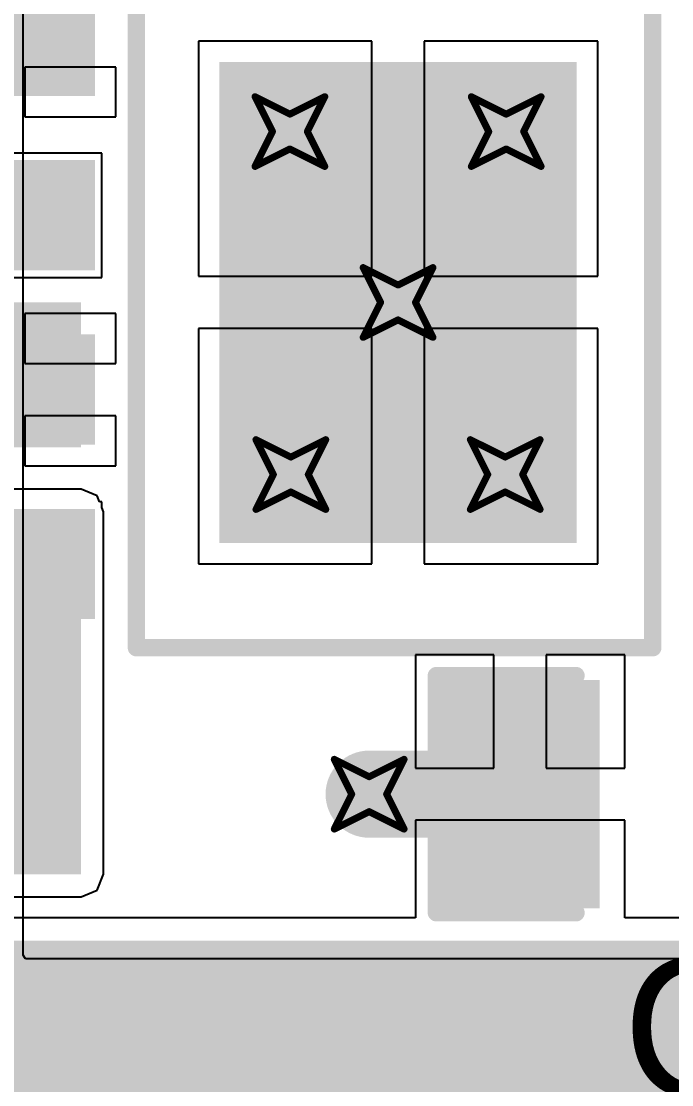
# Model space of a CAD drawing. Header units: inches. Extents: x -5 to 426, y -53 to 116.
# Drawn here: x 35.39 to 40.13, y -39.13 to -31.38 of the extents above; entities that cross this region are included whole.
import ezdxf

# ---------------------------------------------------------------- set-up
doc = ezdxf.new("R2010")
doc.units = ezdxf.units.IN
for name, color, linetype in [('Board Outline', 216, 'Continuous'), ('Bottom Layer', 5, 'Continuous'), ('Drill Drawing', 1, 'Continuous'), ('Top Layer', 1, 'Continuous'), ('Top Overlay', 2, 'Continuous'), ('Top Paste', 8, 'Continuous'), ('Top Solder', 216, 'Continuous'), ('Via Holes', 16, 'Continuous')]:
    doc.layers.add(name, color=color, linetype=linetype)
doc.styles.add('Arial', font='', dxfattribs={"height": 0.2})
doc.styles.get('Arial').set_extended_font_data('Arial')

# ---------------------------------------------------------------- blocks, each defined once
blk = doc.blocks.new('ESOP_8_75')
at = {"layer": 'Top Layer'}
for points in [[(-3.5085, 2.205), (-2.3085, 2.205), (-2.3085, 1.605), (-3.5085, 1.605)], [(2.3085, 2.205), (3.5085, 2.205), (3.5085, 1.605), (2.3085, 1.605)], [(-1.2, 1.65), (1.2, 1.65), (1.2, -1.65), (-1.2, -1.65)], [(-3.5085, 0.935), (-2.3085, 0.935), (-2.3085, 0.335), (-3.5085, 0.335)], [(2.3085, 0.935), (3.5085, 0.935), (3.5085, 0.335), (2.3085, 0.335)], [(-3.5085, -0.335), (-2.3085, -0.335), (-2.3085, -0.935), (-3.5085, -0.935)], [(2.3085, -0.335), (3.5085, -0.335), (3.5085, -0.935), (2.3085, -0.935)], [(-3.5085, -1.605), (-2.3085, -1.605), (-2.3085, -2.205), (-3.5085, -2.205)], [(2.3085, -1.605), (3.5085, -1.605), (3.5085, -2.205), (2.3085, -2.205)]]:
    blk.add_hatch(color=1, dxfattribs=at).paths.add_polyline_path(points)
at = {"layer": 'Top Paste'}
for points in [[(-3.5085, 2.205), (-2.3085, 2.205), (-2.3085, 1.605), (-3.5085, 1.605)], [(2.3085, 2.205), (3.5085, 2.205), (3.5085, 1.605), (2.3085, 1.605)], [(-1.2, 1.65), (1.2, 1.65), (1.2, -1.65), (-1.2, -1.65)], [(-3.5085, 0.935), (-2.3085, 0.935), (-2.3085, 0.335), (-3.5085, 0.335)], [(2.3085, 0.935), (3.5085, 0.935), (3.5085, 0.335), (2.3085, 0.335)], [(-3.5085, -0.335), (-2.3085, -0.335), (-2.3085, -0.935), (-3.5085, -0.935)], [(2.3085, -0.335), (3.5085, -0.335), (3.5085, -0.935), (2.3085, -0.935)], [(-3.5085, -1.605), (-2.3085, -1.605), (-2.3085, -2.205), (-3.5085, -2.205)], [(2.3085, -1.605), (3.5085, -1.605), (3.5085, -2.205), (2.3085, -2.205)]]:
    blk.add_hatch(color=8, dxfattribs=at).paths.add_polyline_path(points)
at = {"layer": 'Top Solder'}
for points in [[(-3.6101, 2.3066), (-2.2069, 2.3066), (-2.2069, 1.5034), (-3.6101, 1.5034)], [(2.2069, 2.3066), (3.6101, 2.3066), (3.6101, 1.5034), (2.2069, 1.5034)], [(-1.3016, 1.7516), (1.3016, 1.7516), (1.3016, -1.7516), (-1.3016, -1.7516)], [(-3.6101, 1.0366), (-2.2069, 1.0366), (-2.2069, 0.2334), (-3.6101, 0.2334)], [(2.2069, 1.0366), (3.6101, 1.0366), (3.6101, 0.2334), (2.2069, 0.2334)], [(-3.6101, -0.2334), (-2.2069, -0.2334), (-2.2069, -1.0366), (-3.6101, -1.0366)], [(2.2069, -0.2334), (3.6101, -0.2334), (3.6101, -1.0366), (2.2069, -1.0366)], [(-3.6101, -1.5034), (-2.2069, -1.5034), (-2.2069, -2.3066), (-3.6101, -2.3066)], [(2.2069, -1.5034), (3.6101, -1.5034), (3.6101, -2.3066), (2.2069, -2.3066)]]:
    blk.add_hatch(color=216, dxfattribs=at).paths.add_polyline_path(points)
at = {"layer": 'Top Overlay'}
for points in [[(-1.905, 2.5146, 0.127, 0.127, 0), (1.8542, 2.5146, 0.127, 0.127, 0)], [(-1.905, 2.5146, 0.127, 0.127, 0), (-1.905, -2.5146, 0.127, 0.127, 0)], [(1.8542, -2.5146, 0.127, 0.127, 0), (1.8542, 2.5146, 0.127, 0.127, 0)], [(-3.8772, 2.0494, 0.3, 0.3, 0), (-3.7502, 1.9224, 0.3, 0.3, 0)], [(-3.8772, 1.7954, 0.3, 0.3, 0), (-3.8772, 2.0494, 0.3, 0.3, 0)], [(-3.8772, 1.7954, 0.3, 0.3, 0), (-3.7502, 1.9224, 0.3, 0.3, 0)], [(-1.905, -2.5146, 0.127, 0.127, 0), (1.8542, -2.5146, 0.127, 0.127, 0)]]:
    blk.add_lwpolyline(points, format="xyseb", dxfattribs=at)
for points in [[(-1.9367, 2.5146, 0.0635, 0.0635, 1), (-1.8733, 2.5146, 0.0635, 0.0635, 1)], [(-1.9367, 2.5146, 0.0635, 0.0635, 1), (-1.8733, 2.5146, 0.0635, 0.0635, 1)], [(1.8224, 2.5146, 0.0635, 0.0635, 1), (1.886, 2.5146, 0.0635, 0.0635, 1)], [(1.8224, 2.5146, 0.0635, 0.0635, 1), (1.886, 2.5146, 0.0635, 0.0635, 1)], [(-3.9522, 2.0494, 0.15, 0.15, 1), (-3.8022, 2.0494, 0.15, 0.15, 1)], [(-3.9522, 2.0494, 0.15, 0.15, 1), (-3.8022, 2.0494, 0.15, 0.15, 1)], [(-3.8252, 1.9224, 0.15, 0.15, 1), (-3.6752, 1.9224, 0.15, 0.15, 1)], [(-3.8252, 1.9224, 0.15, 0.15, 1), (-3.6752, 1.9224, 0.15, 0.15, 1)], [(-3.9522, 1.7954, 0.15, 0.15, 1), (-3.8022, 1.7954, 0.15, 0.15, 1)], [(-3.9522, 1.7954, 0.15, 0.15, 1), (-3.8022, 1.7954, 0.15, 0.15, 1)], [(-1.9367, -2.5146, 0.0635, 0.0635, 1), (-1.8732, -2.5146, 0.0635, 0.0635, 1)], [(-1.9367, -2.5146, 0.0635, 0.0635, 1), (-1.8732, -2.5146, 0.0635, 0.0635, 1)], [(1.8224, -2.5146, 0.0635, 0.0635, 1), (1.886, -2.5146, 0.0635, 0.0635, 1)], [(1.8224, -2.5146, 0.0635, 0.0635, 1), (1.886, -2.5146, 0.0635, 0.0635, 1)]]:
    blk.add_lwpolyline(points, format="xyseb", close=True, dxfattribs=at)
blk = doc.blocks.new('C___0805_107')
at = {"layer": 'Top Layer'}
for points in [[(-1.524, 0.762), (-0.508, 0.762), (-0.508, -0.762), (-1.524, -0.762)], [(0.508, 0.762), (1.524, 0.762), (1.524, -0.762), (0.508, -0.762)]]:
    blk.add_hatch(color=1, dxfattribs=at).paths.add_polyline_path(points)
at = {"layer": 'Top Paste'}
for points in [[(-1.524, 0.762), (-0.508, 0.762), (-0.508, -0.762), (-1.524, -0.762)], [(0.508, 0.762), (1.524, 0.762), (1.524, -0.762), (0.508, -0.762)]]:
    blk.add_hatch(color=8, dxfattribs=at).paths.add_polyline_path(points)
at = {"layer": 'Top Solder'}
for points in [[(-1.594, 0.832), (-0.438, 0.832), (-0.438, -0.832), (-1.594, -0.832)], [(0.438, 0.832), (1.594, 0.832), (1.594, -0.832), (0.438, -0.832)]]:
    blk.add_hatch(color=216, dxfattribs=at).paths.add_polyline_path(points)
at = {"layer": 'Top Overlay'}
for points in [[(-1.6256, -0.8636, 0.127, 0.127, 0), (-1.6256, 0.8636, 0.127, 0.127, 0)], [(-1.6256, 0.8636, 0.127, 0.127, 0), (-0.6096, 0.8636, 0.127, 0.127, 0)], [(0.6096, 0.8636, 0.127, 0.127, 0), (1.6256, 0.8636, 0.127, 0.127, 0)], [(1.6256, -0.8636, 0.127, 0.127, 0), (1.6256, 0.8636, 0.127, 0.127, 0)], [(-1.6256, -0.8636, 0.127, 0.127, 0), (-0.6096, -0.8636, 0.127, 0.127, 0)], [(0.6096, -0.8636, 0.127, 0.127, 0), (1.6256, -0.8636, 0.127, 0.127, 0)]]:
    blk.add_lwpolyline(points, format="xyseb", dxfattribs=at)
for points in [[(-1.6574, 0.8636, 0.0635, 0.0635, 1), (-1.5938, 0.8636, 0.0635, 0.0635, 1)], [(-1.6574, 0.8636, 0.0635, 0.0635, 1), (-1.5938, 0.8636, 0.0635, 0.0635, 1)], [(-0.6413, 0.8636, 0.0635, 0.0635, 1), (-0.5778, 0.8636, 0.0635, 0.0635, 1)], [(0.5778, 0.8636, 0.0635, 0.0635, 1), (0.6413, 0.8636, 0.0635, 0.0635, 1)], [(1.5938, 0.8636, 0.0635, 0.0635, 1), (1.6574, 0.8636, 0.0635, 0.0635, 1)], [(1.5938, 0.8636, 0.0635, 0.0635, 1), (1.6574, 0.8636, 0.0635, 0.0635, 1)], [(-1.6574, -0.8636, 0.0635, 0.0635, 1), (-1.5938, -0.8636, 0.0635, 0.0635, 1)], [(-1.6574, -0.8636, 0.0635, 0.0635, 1), (-1.5938, -0.8636, 0.0635, 0.0635, 1)], [(-0.6413, -0.8636, 0.0635, 0.0635, 1), (-0.5778, -0.8636, 0.0635, 0.0635, 1)], [(0.5778, -0.8636, 0.0635, 0.0635, 1), (0.6413, -0.8636, 0.0635, 0.0635, 1)], [(1.5938, -0.8636, 0.0635, 0.0635, 1), (1.6574, -0.8636, 0.0635, 0.0635, 1)], [(1.5938, -0.8636, 0.0635, 0.0635, 1), (1.6574, -0.8636, 0.0635, 0.0635, 1)]]:
    blk.add_lwpolyline(points, format="xyseb", close=True, dxfattribs=at)

msp = doc.modelspace()

# ---------------------------------------------------------------- hatches: boundary and pattern name
at = {"layer": 'Bottom Layer'}
h = msp.add_hatch(color=5, dxfattribs=at)
edge = h.paths.add_edge_path()
edge.add_arc((37.3451, -32.183), 0.3, 0, 360)
h = msp.add_hatch(color=5, dxfattribs=at)
edge = h.paths.add_edge_path()
edge.add_arc((38.9199, -32.183), 0.3, 0, 360)
h = msp.add_hatch(color=5, dxfattribs=at)
edge = h.paths.add_edge_path()
edge.add_arc((38.1325, -33.4276), 0.3, 0, 360)
h = msp.add_hatch(color=5, dxfattribs=at)
edge = h.paths.add_edge_path()
edge.add_arc((37.3519, -34.6808), 0.3, 0, 360)
h = msp.add_hatch(color=5, dxfattribs=at)
edge = h.paths.add_edge_path()
edge.add_arc((38.9126, -34.6808), 0.3, 0, 360)
h = msp.add_hatch(color=5, dxfattribs=at)
edge = h.paths.add_edge_path()
edge.add_arc((37.9222, -37.009), 0.3, 0, 360)
msp.add_hatch(color=5, dxfattribs=at).paths.add_polyline_path([(32.0307, -39.4474), (43.7996, -39.4474), (43.7996, -38.374), (32.0307, -38.374)])
at = {"layer": 'Top Layer'}
h = msp.add_hatch(color=1, dxfattribs=at)
edge = h.paths.add_edge_path()
edge.add_arc((37.3451, -32.183), 0.3, 0, 360)
h = msp.add_hatch(color=1, dxfattribs=at)
edge = h.paths.add_edge_path()
edge.add_arc((38.9199, -32.183), 0.3, 0, 360)
h = msp.add_hatch(color=1, dxfattribs=at)
edge = h.paths.add_edge_path()
edge.add_arc((38.1325, -33.4276), 0.3, 0, 360)
for points in [[(31.8079, -34.4817), (35.824, -34.4817), (35.824, -33.4276), (31.8079, -33.4276)], [(29.7505, -37.5926), (35.824, -37.5926), (35.824, -34.9516), (29.7505, -34.9516)], [(27.3832, -39.4474), (41.7647, -39.4474), (41.7647, -38.0758), (27.3832, -38.0758)]]:
    msp.add_hatch(color=1, dxfattribs=at).paths.add_polyline_path(points)
h = msp.add_hatch(color=1, dxfattribs=at)
edge = h.paths.add_edge_path()
edge.add_arc((37.3519, -34.6808), 0.3, 0, 360)
h = msp.add_hatch(color=1, dxfattribs=at)
edge = h.paths.add_edge_path()
edge.add_arc((38.9126, -34.6808), 0.3, 0, 360)
h = msp.add_hatch(color=1, dxfattribs=at)
edge = h.paths.add_edge_path()
edge.add_arc((37.9222, -37.009), 0.3, 0, 360)
at = {"layer": 'Via Holes'}
h = msp.add_hatch(color=7, dxfattribs=at)
edge = h.paths.add_edge_path()
edge.add_arc((37.3451, -32.183), 0.15, 0, 360)
h = msp.add_hatch(color=7, dxfattribs=at)
edge = h.paths.add_edge_path()
edge.add_arc((38.9199, -32.183), 0.15, 0, 360)
h = msp.add_hatch(color=7, dxfattribs=at)
edge = h.paths.add_edge_path()
edge.add_arc((38.1325, -33.4276), 0.15, 0, 360)
h = msp.add_hatch(color=7, dxfattribs=at)
edge = h.paths.add_edge_path()
edge.add_arc((37.3519, -34.6808), 0.15, 0, 360)
h = msp.add_hatch(color=7, dxfattribs=at)
edge = h.paths.add_edge_path()
edge.add_arc((38.9126, -34.6808), 0.15, 0, 360)
h = msp.add_hatch(color=7, dxfattribs=at)
edge = h.paths.add_edge_path()
edge.add_arc((37.9222, -37.009), 0.15, 0, 360)

# ---------------------------------------------------------------- linework, layer by layer
at = {"layer": 'Board Outline'}
msp.add_lwpolyline([(49.7725, 6.3481, 0.254, 0.254, -1.144567), (-0.2979, -38.4414, 0.254, 0.254, 0)], format="xyseb", dxfattribs=at)
at = {"layer": 'Bottom Layer'}
for p, q in [((35.4018, -38.1809), (35.4018, -31.0779)), ((35.4206, -38.209), (35.4018, -38.1809)), ((42.6226, -38.209), (35.4206, -38.209))]:
    msp.add_line(p, q, dxfattribs=at)
msp.add_lwpolyline([(37.9152, -38.9107, 1.016, 1.016, 0), (43.2887, -38.9107, 1.016, 1.016, 0)], format="xyseb", dxfattribs=at)
msp.add_lwpolyline([(37.6612, -38.9107, 0.508, 0.508, 1), (38.1692, -38.9107, 0.508, 0.508, 1)], format="xyseb", close=True, dxfattribs=at)
at = {"layer": 'Drill Drawing'}
for points in [[(37.0911, -31.929, 0.0508, 0.0508, 0), (37.3451, -32.056, 0.0508, 0.0508, 0)], [(37.0911, -31.929, 0.0508, 0.0508, 0), (37.2181, -32.183, 0.0508, 0.0508, 0)], [(37.3451, -32.056, 0.0508, 0.0508, 0), (37.5991, -31.929, 0.0508, 0.0508, 0)], [(37.4721, -32.183, 0.0508, 0.0508, 0), (37.5991, -31.929, 0.0508, 0.0508, 0)], [(38.6659, -31.929, 0.0508, 0.0508, 0), (38.9199, -32.056, 0.0508, 0.0508, 0)], [(38.6659, -31.929, 0.0508, 0.0508, 0), (38.7929, -32.183, 0.0508, 0.0508, 0)], [(38.9199, -32.056, 0.0508, 0.0508, 0), (39.1739, -31.929, 0.0508, 0.0508, 0)], [(39.0469, -32.183, 0.0508, 0.0508, 0), (39.1739, -31.929, 0.0508, 0.0508, 0)], [(37.0911, -32.437, 0.0508, 0.0508, 0), (37.2181, -32.183, 0.0508, 0.0508, 0)], [(37.4721, -32.183, 0.0508, 0.0508, 0), (37.5991, -32.437, 0.0508, 0.0508, 0)], [(38.6659, -32.437, 0.0508, 0.0508, 0), (38.7929, -32.183, 0.0508, 0.0508, 0)], [(39.0469, -32.183, 0.0508, 0.0508, 0), (39.1739, -32.437, 0.0508, 0.0508, 0)], [(37.0911, -32.437, 0.0508, 0.0508, 0), (37.3451, -32.31, 0.0508, 0.0508, 0)], [(37.3451, -32.31, 0.0508, 0.0508, 0), (37.5991, -32.437, 0.0508, 0.0508, 0)], [(38.6659, -32.437, 0.0508, 0.0508, 0), (38.9199, -32.31, 0.0508, 0.0508, 0)], [(38.9199, -32.31, 0.0508, 0.0508, 0), (39.1739, -32.437, 0.0508, 0.0508, 0)], [(37.8785, -33.1736, 0.0508, 0.0508, 0), (38.1325, -33.3006, 0.0508, 0.0508, 0)], [(37.8785, -33.1736, 0.0508, 0.0508, 0), (38.0055, -33.4276, 0.0508, 0.0508, 0)], [(38.1325, -33.3006, 0.0508, 0.0508, 0), (38.3865, -33.1736, 0.0508, 0.0508, 0)], [(38.2595, -33.4276, 0.0508, 0.0508, 0), (38.3865, -33.1736, 0.0508, 0.0508, 0)], [(37.8785, -33.6816, 0.0508, 0.0508, 0), (38.0055, -33.4276, 0.0508, 0.0508, 0)], [(38.2595, -33.4276, 0.0508, 0.0508, 0), (38.3865, -33.6816, 0.0508, 0.0508, 0)], [(37.8785, -33.6816, 0.0508, 0.0508, 0), (38.1325, -33.5546, 0.0508, 0.0508, 0)], [(38.1325, -33.5546, 0.0508, 0.0508, 0), (38.3865, -33.6816, 0.0508, 0.0508, 0)], [(37.0979, -34.4268, 0.0508, 0.0508, 0), (37.3519, -34.5538, 0.0508, 0.0508, 0)], [(37.0979, -34.4268, 0.0508, 0.0508, 0), (37.2249, -34.6808, 0.0508, 0.0508, 0)], [(37.3519, -34.5538, 0.0508, 0.0508, 0), (37.6059, -34.4268, 0.0508, 0.0508, 0)], [(37.4789, -34.6808, 0.0508, 0.0508, 0), (37.6059, -34.4268, 0.0508, 0.0508, 0)], [(38.6586, -34.4268, 0.0508, 0.0508, 0), (38.9126, -34.5538, 0.0508, 0.0508, 0)], [(38.6586, -34.4268, 0.0508, 0.0508, 0), (38.7856, -34.6808, 0.0508, 0.0508, 0)], [(38.9126, -34.5538, 0.0508, 0.0508, 0), (39.1666, -34.4268, 0.0508, 0.0508, 0)], [(39.0396, -34.6808, 0.0508, 0.0508, 0), (39.1666, -34.4268, 0.0508, 0.0508, 0)], [(37.0979, -34.9348, 0.0508, 0.0508, 0), (37.2249, -34.6808, 0.0508, 0.0508, 0)], [(37.4789, -34.6808, 0.0508, 0.0508, 0), (37.6059, -34.9348, 0.0508, 0.0508, 0)], [(38.6586, -34.9348, 0.0508, 0.0508, 0), (38.7856, -34.6808, 0.0508, 0.0508, 0)], [(39.0396, -34.6808, 0.0508, 0.0508, 0), (39.1666, -34.9348, 0.0508, 0.0508, 0)], [(37.0979, -34.9348, 0.0508, 0.0508, 0), (37.3519, -34.8078, 0.0508, 0.0508, 0)], [(37.3519, -34.8078, 0.0508, 0.0508, 0), (37.6059, -34.9348, 0.0508, 0.0508, 0)], [(38.6586, -34.9348, 0.0508, 0.0508, 0), (38.9126, -34.8078, 0.0508, 0.0508, 0)], [(38.9126, -34.8078, 0.0508, 0.0508, 0), (39.1666, -34.9348, 0.0508, 0.0508, 0)], [(37.6682, -36.755, 0.0508, 0.0508, 0), (37.9222, -36.882, 0.0508, 0.0508, 0)], [(37.6682, -36.755, 0.0508, 0.0508, 0), (37.7952, -37.009, 0.0508, 0.0508, 0)], [(37.9222, -36.882, 0.0508, 0.0508, 0), (38.1762, -36.755, 0.0508, 0.0508, 0)], [(38.0492, -37.009, 0.0508, 0.0508, 0), (38.1762, -36.755, 0.0508, 0.0508, 0)], [(37.6682, -37.263, 0.0508, 0.0508, 0), (37.7952, -37.009, 0.0508, 0.0508, 0)], [(38.0492, -37.009, 0.0508, 0.0508, 0), (38.1762, -37.263, 0.0508, 0.0508, 0)], [(37.6682, -37.263, 0.0508, 0.0508, 0), (37.9222, -37.136, 0.0508, 0.0508, 0)], [(37.9222, -37.136, 0.0508, 0.0508, 0), (38.1762, -37.263, 0.0508, 0.0508, 0)]]:
    msp.add_lwpolyline(points, format="xyseb", dxfattribs=at)
for points in [[(37.0784, -31.929, 0.0254, 0.0254, 1), (37.1038, -31.929, 0.0254, 0.0254, 1)], [(37.0784, -31.929, 0.0254, 0.0254, 1), (37.1038, -31.929, 0.0254, 0.0254, 1)], [(37.5864, -31.929, 0.0254, 0.0254, 1), (37.6118, -31.929, 0.0254, 0.0254, 1)], [(37.5864, -31.929, 0.0254, 0.0254, 1), (37.6118, -31.929, 0.0254, 0.0254, 1)], [(38.6532, -31.929, 0.0254, 0.0254, 1), (38.6786, -31.929, 0.0254, 0.0254, 1)], [(38.6532, -31.929, 0.0254, 0.0254, 1), (38.6786, -31.929, 0.0254, 0.0254, 1)], [(39.1612, -31.929, 0.0254, 0.0254, 1), (39.1866, -31.929, 0.0254, 0.0254, 1)], [(39.1612, -31.929, 0.0254, 0.0254, 1), (39.1866, -31.929, 0.0254, 0.0254, 1)], [(37.3324, -32.056, 0.0254, 0.0254, 1), (37.3578, -32.056, 0.0254, 0.0254, 1)], [(37.3324, -32.056, 0.0254, 0.0254, 1), (37.3578, -32.056, 0.0254, 0.0254, 1)], [(38.9072, -32.056, 0.0254, 0.0254, 1), (38.9326, -32.056, 0.0254, 0.0254, 1)], [(38.9072, -32.056, 0.0254, 0.0254, 1), (38.9326, -32.056, 0.0254, 0.0254, 1)], [(37.2054, -32.183, 0.0254, 0.0254, 1), (37.2308, -32.183, 0.0254, 0.0254, 1)], [(37.2054, -32.183, 0.0254, 0.0254, 1), (37.2308, -32.183, 0.0254, 0.0254, 1)], [(37.4594, -32.183, 0.0254, 0.0254, 1), (37.4848, -32.183, 0.0254, 0.0254, 1)], [(37.4594, -32.183, 0.0254, 0.0254, 1), (37.4848, -32.183, 0.0254, 0.0254, 1)], [(38.7802, -32.183, 0.0254, 0.0254, 1), (38.8056, -32.183, 0.0254, 0.0254, 1)], [(38.7802, -32.183, 0.0254, 0.0254, 1), (38.8056, -32.183, 0.0254, 0.0254, 1)], [(39.0342, -32.183, 0.0254, 0.0254, 1), (39.0596, -32.183, 0.0254, 0.0254, 1)], [(39.0342, -32.183, 0.0254, 0.0254, 1), (39.0596, -32.183, 0.0254, 0.0254, 1)], [(37.3324, -32.31, 0.0254, 0.0254, 1), (37.3578, -32.31, 0.0254, 0.0254, 1)], [(37.3324, -32.31, 0.0254, 0.0254, 1), (37.3578, -32.31, 0.0254, 0.0254, 1)], [(38.9072, -32.31, 0.0254, 0.0254, 1), (38.9326, -32.31, 0.0254, 0.0254, 1)], [(38.9072, -32.31, 0.0254, 0.0254, 1), (38.9326, -32.31, 0.0254, 0.0254, 1)], [(37.0784, -32.437, 0.0254, 0.0254, 1), (37.1038, -32.437, 0.0254, 0.0254, 1)], [(37.0784, -32.437, 0.0254, 0.0254, 1), (37.1038, -32.437, 0.0254, 0.0254, 1)], [(37.5864, -32.437, 0.0254, 0.0254, 1), (37.6118, -32.437, 0.0254, 0.0254, 1)], [(37.5864, -32.437, 0.0254, 0.0254, 1), (37.6118, -32.437, 0.0254, 0.0254, 1)], [(38.6532, -32.437, 0.0254, 0.0254, 1), (38.6786, -32.437, 0.0254, 0.0254, 1)], [(38.6532, -32.437, 0.0254, 0.0254, 1), (38.6786, -32.437, 0.0254, 0.0254, 1)], [(39.1612, -32.437, 0.0254, 0.0254, 1), (39.1866, -32.437, 0.0254, 0.0254, 1)], [(39.1612, -32.437, 0.0254, 0.0254, 1), (39.1866, -32.437, 0.0254, 0.0254, 1)], [(37.8658, -33.1736, 0.0254, 0.0254, 1), (37.8912, -33.1736, 0.0254, 0.0254, 1)], [(37.8658, -33.1736, 0.0254, 0.0254, 1), (37.8912, -33.1736, 0.0254, 0.0254, 1)], [(38.3738, -33.1736, 0.0254, 0.0254, 1), (38.3992, -33.1736, 0.0254, 0.0254, 1)], [(38.3738, -33.1736, 0.0254, 0.0254, 1), (38.3992, -33.1736, 0.0254, 0.0254, 1)], [(38.1198, -33.3006, 0.0254, 0.0254, 1), (38.1452, -33.3006, 0.0254, 0.0254, 1)], [(38.1198, -33.3006, 0.0254, 0.0254, 1), (38.1452, -33.3006, 0.0254, 0.0254, 1)], [(37.9928, -33.4276, 0.0254, 0.0254, 1), (38.0182, -33.4276, 0.0254, 0.0254, 1)], [(37.9928, -33.4276, 0.0254, 0.0254, 1), (38.0182, -33.4276, 0.0254, 0.0254, 1)], [(38.2468, -33.4276, 0.0254, 0.0254, 1), (38.2722, -33.4276, 0.0254, 0.0254, 1)], [(38.2468, -33.4276, 0.0254, 0.0254, 1), (38.2722, -33.4276, 0.0254, 0.0254, 1)], [(38.1198, -33.5546, 0.0254, 0.0254, 1), (38.1452, -33.5546, 0.0254, 0.0254, 1)], [(38.1198, -33.5546, 0.0254, 0.0254, 1), (38.1452, -33.5546, 0.0254, 0.0254, 1)], [(37.8658, -33.6816, 0.0254, 0.0254, 1), (37.8912, -33.6816, 0.0254, 0.0254, 1)], [(37.8658, -33.6816, 0.0254, 0.0254, 1), (37.8912, -33.6816, 0.0254, 0.0254, 1)], [(38.3738, -33.6816, 0.0254, 0.0254, 1), (38.3992, -33.6816, 0.0254, 0.0254, 1)], [(38.3738, -33.6816, 0.0254, 0.0254, 1), (38.3992, -33.6816, 0.0254, 0.0254, 1)], [(37.0852, -34.4268, 0.0254, 0.0254, 1), (37.1106, -34.4268, 0.0254, 0.0254, 1)], [(37.0852, -34.4268, 0.0254, 0.0254, 1), (37.1106, -34.4268, 0.0254, 0.0254, 1)], [(37.5932, -34.4268, 0.0254, 0.0254, 1), (37.6186, -34.4268, 0.0254, 0.0254, 1)], [(37.5932, -34.4268, 0.0254, 0.0254, 1), (37.6186, -34.4268, 0.0254, 0.0254, 1)], [(38.6459, -34.4268, 0.0254, 0.0254, 1), (38.6713, -34.4268, 0.0254, 0.0254, 1)], [(38.6459, -34.4268, 0.0254, 0.0254, 1), (38.6713, -34.4268, 0.0254, 0.0254, 1)], [(39.1539, -34.4268, 0.0254, 0.0254, 1), (39.1793, -34.4268, 0.0254, 0.0254, 1)], [(39.1539, -34.4268, 0.0254, 0.0254, 1), (39.1793, -34.4268, 0.0254, 0.0254, 1)], [(37.3392, -34.5538, 0.0254, 0.0254, 1), (37.3646, -34.5538, 0.0254, 0.0254, 1)], [(37.3392, -34.5538, 0.0254, 0.0254, 1), (37.3646, -34.5538, 0.0254, 0.0254, 1)], [(38.8999, -34.5538, 0.0254, 0.0254, 1), (38.9253, -34.5538, 0.0254, 0.0254, 1)], [(38.8999, -34.5538, 0.0254, 0.0254, 1), (38.9253, -34.5538, 0.0254, 0.0254, 1)], [(37.2122, -34.6808, 0.0254, 0.0254, 1), (37.2376, -34.6808, 0.0254, 0.0254, 1)], [(37.2122, -34.6808, 0.0254, 0.0254, 1), (37.2376, -34.6808, 0.0254, 0.0254, 1)], [(37.4662, -34.6808, 0.0254, 0.0254, 1), (37.4916, -34.6808, 0.0254, 0.0254, 1)], [(37.4662, -34.6808, 0.0254, 0.0254, 1), (37.4916, -34.6808, 0.0254, 0.0254, 1)], [(38.7729, -34.6808, 0.0254, 0.0254, 1), (38.7983, -34.6808, 0.0254, 0.0254, 1)], [(38.7729, -34.6808, 0.0254, 0.0254, 1), (38.7983, -34.6808, 0.0254, 0.0254, 1)], [(39.0269, -34.6808, 0.0254, 0.0254, 1), (39.0523, -34.6808, 0.0254, 0.0254, 1)], [(39.0269, -34.6808, 0.0254, 0.0254, 1), (39.0523, -34.6808, 0.0254, 0.0254, 1)], [(37.3392, -34.8078, 0.0254, 0.0254, 1), (37.3646, -34.8078, 0.0254, 0.0254, 1)], [(37.3392, -34.8078, 0.0254, 0.0254, 1), (37.3646, -34.8078, 0.0254, 0.0254, 1)], [(38.8999, -34.8078, 0.0254, 0.0254, 1), (38.9253, -34.8078, 0.0254, 0.0254, 1)], [(38.8999, -34.8078, 0.0254, 0.0254, 1), (38.9253, -34.8078, 0.0254, 0.0254, 1)], [(37.0852, -34.9348, 0.0254, 0.0254, 1), (37.1106, -34.9348, 0.0254, 0.0254, 1)], [(37.0852, -34.9348, 0.0254, 0.0254, 1), (37.1106, -34.9348, 0.0254, 0.0254, 1)], [(37.5932, -34.9348, 0.0254, 0.0254, 1), (37.6186, -34.9348, 0.0254, 0.0254, 1)], [(37.5932, -34.9348, 0.0254, 0.0254, 1), (37.6186, -34.9348, 0.0254, 0.0254, 1)], [(38.6459, -34.9348, 0.0254, 0.0254, 1), (38.6713, -34.9348, 0.0254, 0.0254, 1)], [(38.6459, -34.9348, 0.0254, 0.0254, 1), (38.6713, -34.9348, 0.0254, 0.0254, 1)], [(39.1539, -34.9348, 0.0254, 0.0254, 1), (39.1793, -34.9348, 0.0254, 0.0254, 1)], [(39.1539, -34.9348, 0.0254, 0.0254, 1), (39.1793, -34.9348, 0.0254, 0.0254, 1)], [(37.6555, -36.755, 0.0254, 0.0254, 1), (37.6809, -36.755, 0.0254, 0.0254, 1)], [(37.6555, -36.755, 0.0254, 0.0254, 1), (37.6809, -36.755, 0.0254, 0.0254, 1)], [(38.1635, -36.755, 0.0254, 0.0254, 1), (38.1889, -36.755, 0.0254, 0.0254, 1)], [(38.1635, -36.755, 0.0254, 0.0254, 1), (38.1889, -36.755, 0.0254, 0.0254, 1)], [(37.9095, -36.882, 0.0254, 0.0254, 1), (37.9349, -36.882, 0.0254, 0.0254, 1)], [(37.9095, -36.882, 0.0254, 0.0254, 1), (37.9349, -36.882, 0.0254, 0.0254, 1)], [(37.7825, -37.009, 0.0254, 0.0254, 1), (37.8079, -37.009, 0.0254, 0.0254, 1)], [(37.7825, -37.009, 0.0254, 0.0254, 1), (37.8079, -37.009, 0.0254, 0.0254, 1)], [(38.0365, -37.009, 0.0254, 0.0254, 1), (38.0619, -37.009, 0.0254, 0.0254, 1)], [(38.0365, -37.009, 0.0254, 0.0254, 1), (38.0619, -37.009, 0.0254, 0.0254, 1)], [(37.9095, -37.136, 0.0254, 0.0254, 1), (37.9349, -37.136, 0.0254, 0.0254, 1)], [(37.9095, -37.136, 0.0254, 0.0254, 1), (37.9349, -37.136, 0.0254, 0.0254, 1)], [(37.6555, -37.263, 0.0254, 0.0254, 1), (37.6809, -37.263, 0.0254, 0.0254, 1)], [(37.6555, -37.263, 0.0254, 0.0254, 1), (37.6809, -37.263, 0.0254, 0.0254, 1)], [(38.1635, -37.263, 0.0254, 0.0254, 1), (38.1889, -37.263, 0.0254, 0.0254, 1)], [(38.1635, -37.263, 0.0254, 0.0254, 1), (38.1889, -37.263, 0.0254, 0.0254, 1)]]:
    msp.add_lwpolyline(points, format="xyseb", close=True, dxfattribs=at)
at = {"layer": 'Top Layer'}
for p, q in [((37.942, -31.5236), (36.6785, -31.5236)), ((36.6785, -31.5236), (36.6785, -33.2371)), ((37.942, -33.2371), (37.942, -31.5236)), ((39.5865, -31.5236), (38.323, -31.5236)), ((38.323, -31.5236), (38.323, -33.2371)), ((39.5865, -33.2371), (39.5865, -31.5236)), ((36.078, -31.7131), (35.4145, -31.7131)), ((35.4145, -31.7131), (35.4145, -32.0766)), ((36.078, -32.0766), (36.078, -31.7131)), ((35.4145, -32.0766), (36.078, -32.0766)), ((35.9764, -32.3402), (34.4716, -32.3402)), ((35.9764, -33.245), (35.9764, -32.3402)), ((34.4716, -33.245), (35.9764, -33.245)), ((36.6785, -33.2371), (37.942, -33.2371)), ((38.323, -33.2371), (39.5865, -33.2371)), ((36.078, -33.5086), (35.4145, -33.5086)), ((35.4145, -33.5086), (35.4145, -33.8721)), ((36.078, -33.8721), (36.078, -33.5086)), ((37.942, -33.6181), (36.6785, -33.6181)), ((36.6785, -33.6181), (36.6785, -35.3316)), ((37.942, -35.3316), (37.942, -33.6181)), ((39.5865, -33.6181), (38.323, -33.6181)), ((38.323, -33.6181), (38.323, -35.3316)), ((39.5865, -35.3316), (39.5865, -33.6181)), ((35.4145, -33.8721), (36.078, -33.8721)), ((36.078, -34.2531), (35.4145, -34.2531)), ((35.4145, -34.2531), (35.4145, -34.6166)), ((36.078, -34.6166), (36.078, -34.2531)), ((35.4145, -34.6166), (36.078, -34.6166)), ((35.824, -34.7866), (34.6697, -34.7866)), ((35.9406, -34.8349), (35.824, -34.7866)), ((35.9594, -34.8802), (35.9406, -34.8349)), ((35.9764, -34.8802), (35.9594, -34.8802)), ((35.9764, -34.9213), (35.9764, -34.8802)), ((35.9889, -34.9516), (35.9764, -34.9213)), ((35.9889, -37.5926), (35.9889, -34.9516)), ((36.6785, -35.3316), (37.942, -35.3316)), ((38.323, -35.3316), (39.5865, -35.3316)), ((38.831, -35.993), (38.2595, -35.993)), ((38.2595, -35.993), (38.2595, -36.8185)), ((38.831, -36.8185), (38.831, -35.993)), ((39.7835, -35.993), (39.212, -35.993)), ((39.212, -35.993), (39.212, -36.8185)), ((39.7835, -36.8185), (39.7835, -35.993)), ((38.2595, -36.8185), (38.831, -36.8185)), ((39.212, -36.8185), (39.7835, -36.8185)), ((39.7835, -37.1995), (38.2595, -37.1995)), ((38.2595, -37.1995), (38.2595, -37.9108)), ((39.7835, -37.9108), (39.7835, -37.1995)), ((35.9406, -37.7092), (35.9889, -37.5926)), ((35.824, -37.7575), (35.9406, -37.7092)), ((29.7505, -37.7575), (35.824, -37.7575)), ((38.2595, -37.9108), (28.8853, -37.9108)), ((40.276, -37.9108), (39.7835, -37.9108))]:
    msp.add_line(p, q, dxfattribs=at)
msp.add_lwpolyline([(37.9222, -37.009, 0.635, 0.635, 0), (39.0215, -37.009, 0.635, 0.635, 0)], format="xyseb", dxfattribs=at)
for points in [[(37.7634, -37.009, 0.3175, 0.3175, 1), (38.0809, -37.009, 0.3175, 0.3175, 1)], [(38.8627, -37.009, 0.3175, 0.3175, 1), (39.1802, -37.009, 0.3175, 0.3175, 1)]]:
    msp.add_lwpolyline(points, format="xyseb", close=True, dxfattribs=at)

# ---------------------------------------------------------------- block references
for name, p in [('ESOP_8_75', (38.1325, -33.4276)), ('C___0805_107', (40.0375, -37.009))]:
    msp.add_blockref(name, p)

# ---------------------------------------------------------------- texts
at = {"layer": 'Top Overlay', "style": 'Arial'}
msp.add_text('C6', height=1.016, dxfattribs=at).set_placement((39.7682, -39.2174))

doc.saveas('drawing.dxf')
